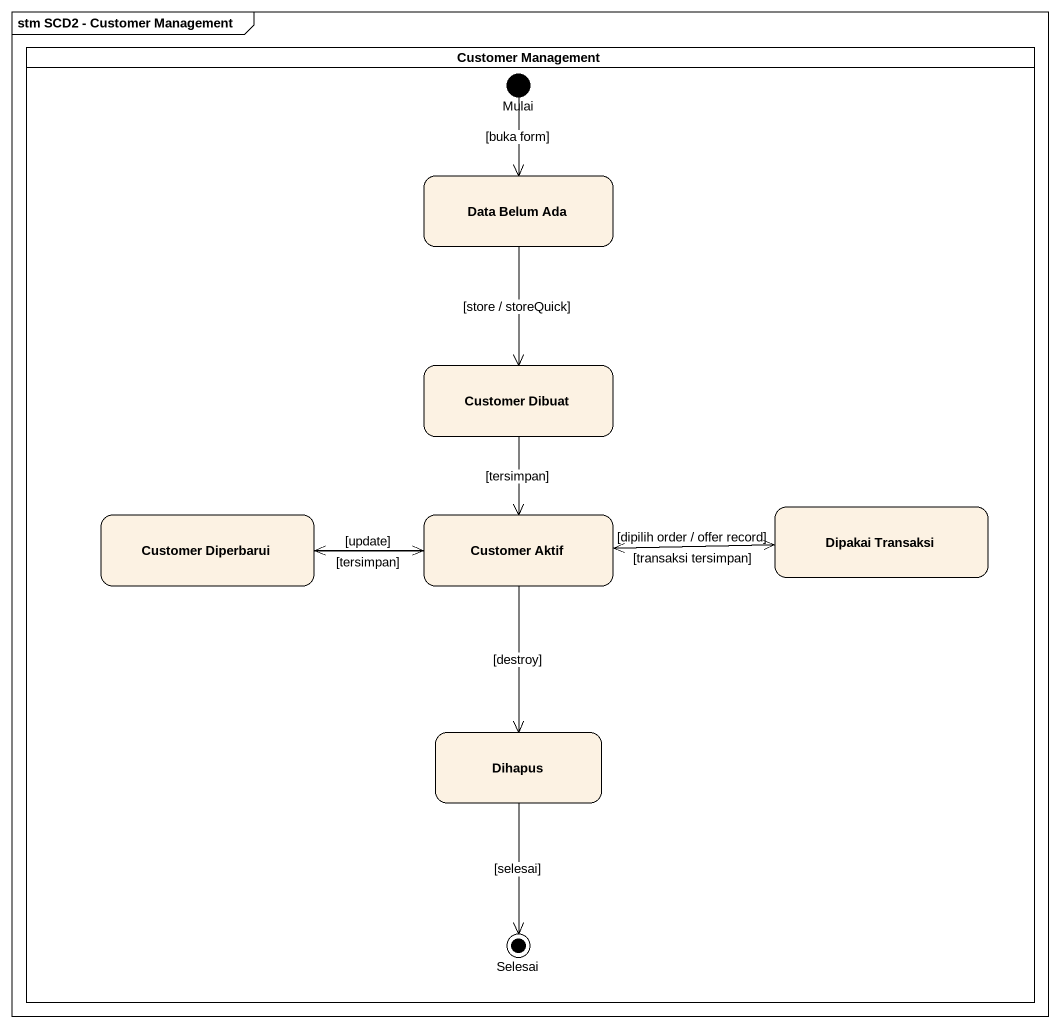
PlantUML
@startuml
mainframe stm SCD2 - Customer Management
hide empty description
state "Customer Management" as Customer_Management <<partition>> {
  state Mulai <<start>>
  state "Data Belum Ada" as Data_Belum_Ada
  state "Customer Dibuat" as Customer_Dibuat
  state "Customer Diperbarui" as Customer_Diperbarui
  state "Customer Aktif" as Customer_Aktif
  state "Dipakai Transaksi" as Dipakai_Transaksi
  state Dihapus
  state Selesai <<end>>
}
Mulai --> Data_Belum_Ada : [buka form]
Data_Belum_Ada --> Customer_Dibuat : [store / storeQuick]
Customer_Dibuat --> Customer_Aktif : [tersimpan]
Customer_Diperbarui -right-> Customer_Aktif : [tersimpan]
Customer_Aktif -left-> Customer_Diperbarui : [update]
Customer_Aktif -right-> Dipakai_Transaksi : [dipilih order / offer record]
Customer_Aktif --> Dihapus : [destroy]
Dipakai_Transaksi -left-> Customer_Aktif : [transaksi tersimpan]
Dihapus --> Selesai : [selesai]
@enduml
